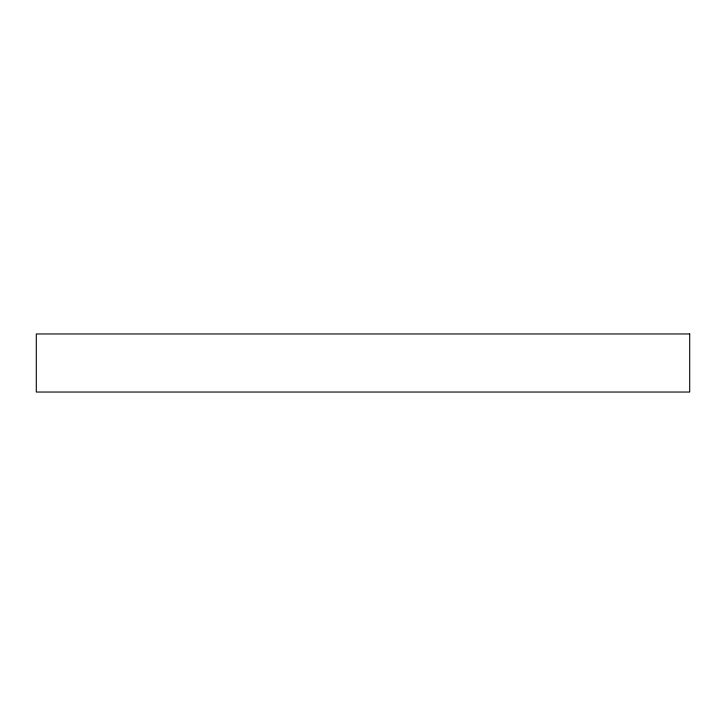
<?xml version="1.0" encoding="UTF-8"?>
<svg xmlns="http://www.w3.org/2000/svg" width="726" height="726" viewBox="0 0 726 726"><rect width="100%" height="100%" fill="white"/><g stroke="black" fill="none" stroke-linecap="round" stroke-linejoin="round"><path stroke-width="1.09" d="M689.7 333.96L36.3 333.96L36.3 392.04L689.7 392.04L689.7 333.96"/></g></svg>
